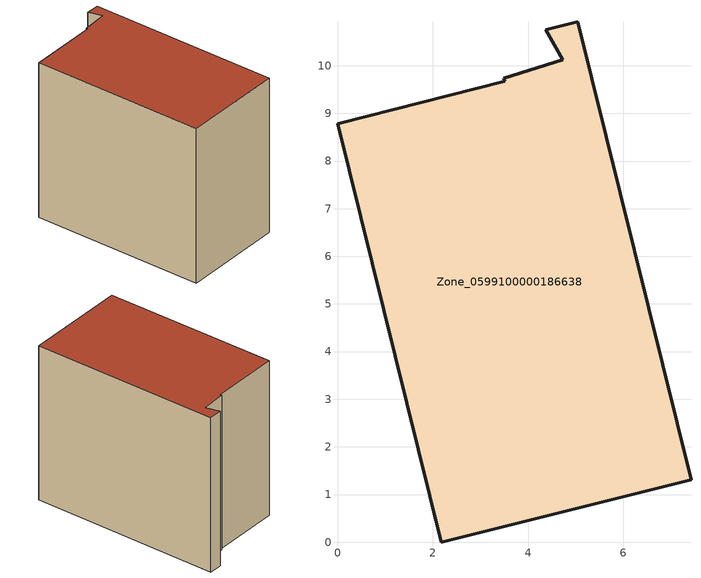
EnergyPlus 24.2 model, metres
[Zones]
Zone_0599100000186638
 floor ground (C_G): 4.37,10.76 5.04,10.92 7.42,1.31 2.18,0 0,8.78 3.51,9.67 3.49,9.74 4.73,10.12 z0
 wall outside (C_F): 2.18,0 7.42,1.31 5.04,10.92 4.37,10.76 4.73,10.12 3.49,9.74 3.51,9.67 0,8.78 2.18,0 z0:8.31
 roof outside (C_R): 5.04,10.92 4.37,10.76 4.73,10.12 3.49,9.74 3.51,9.67 0,8.78 2.18,0 7.42,1.31 z8.31
[BUILDING]
Pand.0599100000186638: North Axis=0; Terrain=City; Loads Convergence Tolerance Value=0.04; Temperature Convergence Tolerance Value=0.4; Solar Distribution=FullExterior; Maximum Number of Warmup Days=25; Minimum Number of Warmup Days=1
[Site:Location]
Rotterdam.The.Hague.AP_ZH_NLD Design_Conditions: Latitude=51.96; Longitude=4.45; Time Zone=1; Elevation=-4.5
[SITE:GROUNDTEMPERATURE:BUILDINGSURFACE]
18, 18, 18, 18, 18, 18, 18, 18, 18, 18, 18, 18
[MATERIAL] Thermal Absorptance=0.9; Solar Absorptance=0.7; Visible Absorptance=0.7
Name | Roughness | Thickness | Conductivity | Density | Specific Heat
G.TI.1975-1991 | MediumSmooth | 0.15 | 0.288461 | 540 | 1210
F.TI.1975-1991 | Rough | 0.3 | 0.230769 | 1920 | 840
R.TI.1975-1991 | MediumRough | 0.2 | 0.153846 | 1500 | 1000
[CONSTRUCTION]
C_G: G.TI.1975-1991
C_F: F.TI.1975-1991
C_R: R.TI.1975-1991
[ZONE]
Zone_0599100000186638: Type=1; Multiplier=1; Ceiling Height=Autocalculate; Volume=Autocalculate; Floor Area=autocalculate; Part of Total Floor Area=Yes
[ZONEINFILTRATION:DESIGNFLOWRATE]
Infil_Zone_0599100000186638: Zone or ZoneList or Space or SpaceList=Zone_0599100000186638; Schedule=AlwaysOn; Design Flow Rate Calculation Method=Flow/Area; Flow Rate per Floor Area=0.003; Constant Term Coefficient=1; Temperature Term Coefficient=0; Velocity Term Coefficient=0; Velocity Squared Term Coefficient=0
[HVACTEMPLATE:ZONE:IDEALLOADSAIRSYSTEM]
Zone_0599100000186638: Maximum Heating Supply Air Temperature=50; Minimum Cooling Supply Air Temperature=13; Maximum Heating Supply Air Humidity Ratio=0.0156; Minimum Cooling Supply Air Humidity Ratio=0.0077; Heating Limit=NoLimit; Cooling Limit=NoLimit; Dehumidification Control Type=ConstantSensibleHeatRatio; Cooling Sensible Heat Ratio=0.7; Dehumidification Setpoint=60; Humidification Control Type=None; Humidification Setpoint=30; Outdoor Air Method=None; Outdoor Air Flow Rate per Person=0.00944; Outdoor Air Flow Rate per Zone Floor Area=0; Outdoor Air Flow Rate per Zone=0; Demand Controlled Ventilation Type=None; Outdoor Air Economizer Type=NoEconomizer; Heat Recovery Type=None; Sensible Heat Recovery Effectiveness=0.7; Latent Heat Recovery Effectiveness=0.65
[ZONECONTROL:THERMOSTAT]
ThermostatControl_Zone_0599100000186638: Zone or ZoneList=Zone_0599100000186638; Control Type Schedule=DualSetpointControlType; Control 1=Thermostat_Zone_0599100000186638; Temperature Difference Between Cutout And Setpoint=0
[THERMOSTATSETPOINT:DUALSETPOINT]
Thermostat_Zone_0599100000186638: Heating Setpoint Temperature Schedule=HeatingSetpoint_Zone_0599100000186638; Cooling Setpoint Temperature Schedule=CoolingSetpoint_Zone_0599100000186638
[SCHEDULE:COMPACT]
HeatingSetpoint_Zone_0599100000186638: Through: 12/31, For: AllDays, Until: 24:00, 21
CoolingSetpoint_Zone_0599100000186638: Through: 12/31, For: AllDays, Until: 24:00, 24
DualSetpointControlType: Through: 12/31, For: AllDays, Until: 24:00, 4
AlwaysOn: Through: 12/31, For: AllDays, Until: 24:00, 1
